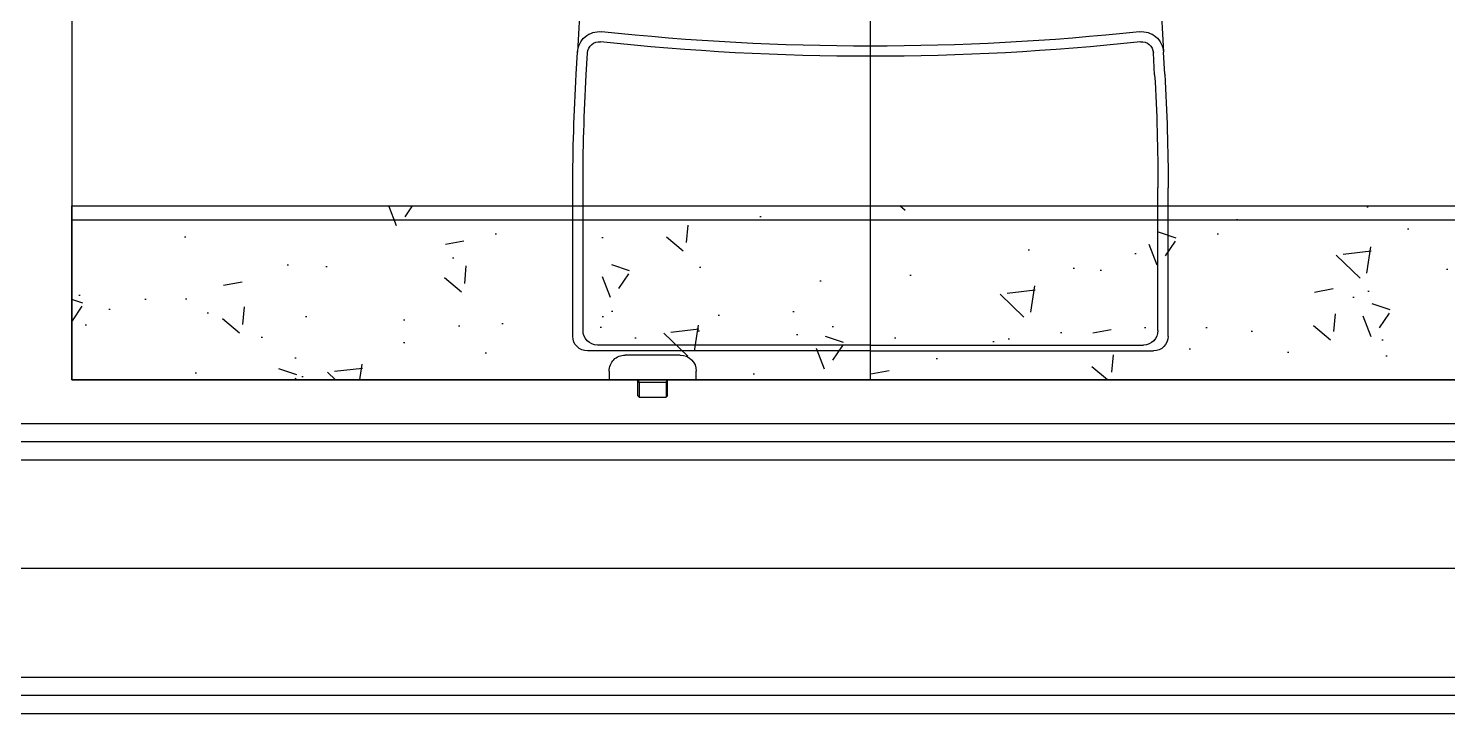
# Model space of a CAD drawing. Header units: millimetres. Extents: x -47382 to 204618, y -51045 to 127155.
# Drawn here: x 30500 to 31478, y 56271 to 56744 of the extents above; entities that cross this region are included whole.
import ezdxf

# ---------------------------------------------------------------- set-up
doc = ezdxf.new("R2010")
doc.units = ezdxf.units.MM
doc.header["$LTSCALE"] = 300
doc.header["$MEASUREMENT"] = 0
doc.linetypes.add('CEN', pattern=[62, 60, -1, 0, -1])
for name, color, linetype in [('A-CEN', 1, 'CEN'), ('A-FIN-TYP1', 6, 'CONTINUOUS'), ('A-FLOR-FLIN-TYP2', 8, 'CONTINUOUS'), ('A-FLOR-PAVE-PAT1', 251, 'CONTINUOUS'), ('A-FLOR-TOIL-PFIX', 9, 'CONTINUOUS'), ('A-WALL-DRY1', 7, 'CONTINUOUS')]:
    doc.layers.add(name, color=color, linetype=linetype)

# ---------------------------------------------------------------- blocks, each defined once
blk = doc.blocks.new('대변기-비데')
at = {"layer": 'A-FLOR-TOIL-PFIX'}
for p, q in [((10, 205), (112.27, 205)), ((14, 198), (112.27, 198)), ((190.2, 195.73), (205.47, 194.84)), ((190.61, 202.72), (205.87, 201.83)), ((244.1, 199.81), (205.87, 201.83)), ((0, 0), (0, 195)), ((4, 0), (4, 188)), ((-20, 0), (782.39, 0)), ((0, 0), (0, -195)), ((4, 0), (4, -188)), ((-20, -120), (-14, -120)), ((-20, -180), (-20, -120)), ((-2.88, -131), (-2.88, -169)), ((-32, -140.75), (-31, -139.75)), ((-21.5, -140.75), (-32, -140.75)), ((-31.88, -159.25), (-31.88, -140.75)), ((-31, -139.75), (-20, -139.75)), ((-21.5, -160.25), (-21.5, -139.75)), ((-21.5, -140.75), (-20.5, -139.75)), ((-20, -140.37), (-20, -159.63)), ((-31, -160.25), (-32, -159.25)), ((-21.5, -159.25), (-32, -159.25)), ((-31, -160.25), (-20, -160.25)), ((-20.5, -160.25), (-21.5, -159.25)), ((-14, -180), (-20, -180)), ((190.2, -195.73), (205.47, -194.84)), ((10, -205), (112.27, -205)), ((14, -198), (112.27, -198)), ((190.61, -202.72), (205.87, -201.82)), ((244.1, -199.8), (205.87, -201.82))]:
    blk.add_line(p, q, dxfattribs=at)
for centre, radius, start, end in [((10, 195), 10, 90, 180), ((14, 188), 10, 90, 180), ((112.27, -1139.4), 1344.4, 86.65928, 90), ((112.27, -1139.4), 1337.4, 86.65928, 90), ((205, 186.85), 15, 353.87305, 86.65928), ((1945.65, 0), 1742.65, 173.87305, 186.12695), ((205, 186.85), 8, 353.87305, 86.65928), ((1945.65, 0), 1735.65, 173.87305, 186.12695), ((-14, -131), 11, 89.35263, 90), ((-13.88, -131), 11, 0, 90), ((-13.88, -169), 11, 270, 0), ((-14, -169), 11, 270, 270.64737), ((205, -186.85), 15, 273.34072, 6.12695), ((10, -195), 10, 180, 270), ((14, -188), 10, 180, 270), ((205, -186.85), 8, 273.34072, 6.12695), ((112.27, 1139.4), 1337.4, 270, 273.34072), ((112.27, 1139.4), 1344.4, 270, 273.34072)]:
    blk.add_arc(centre, radius, start, end, dxfattribs=at)

msp = doc.modelspace()

# ---------------------------------------------------------------- hatches: boundary and pattern name
at = {"layer": 'A-FLOR-PAVE-PAT1'}
h = msp.add_hatch(dxfattribs=at)
h.set_pattern_fill('AR-CONC', color=256, scale=0.8, angle=90, style=0)
h.set_pattern_definition([(140, (2255113.34, 139786.2), (12.7512684, 145.747735), [15.24, -167.64]), (85, (2255113.34, 139786.2), (-152.845314, -28.194261), [12.192, -134.112]), (190.451, (2255114.4, 139798.35), (-140.09335, 117.554001), [12.952, -142.472]), (136.1842, (2255072.7, 139786.2), (33.633862, 216.863233), [22.86, -251.46]), (186.6356, (2255075.5, 139804.27), (-197.940445, 189.923388), [19.428, -213.708]), (81.184, (2255072.7, 139786.2), (-197.940094, 189.923685), [18.288, -201.168]), (111, (2255082.86, 139806.52), (81.812415, 121.291904), [15.24, -167.64]), (56, (2255082.86, 139806.52), (-147.350373, 49.441623), [12.192, -134.112]), (161.4514, (2255089.67, 139816.63), (-65.538286, 170.733193), [12.952, -142.472]), (127.5, (2255113.336, 139786.2), (-67.6440311, 2.4708826), [0, -132.4864, 0, -136.144, 0, -134.62]), (97.5, (2255113.336, 139786.2), (-80.1444599, 53.45573), [0, -77.6224, 0, -129.4384, 0, -51.308]), (57.5, (2255113.336, 139740.887), (4.5829952, 108.4724761), [0, -50.8, 0, -158.496, 0, -210.312]), (47.5, (2255113.34, 139720.57), (-20.341193, 118.503345), [0, -66.04, 0, -105.2576, 0, -149.352])])
h.paths.add_polyline_path([(32430, 56621.45), (32430, 56501.45), (30530, 56501.45), (30530, 56621.45)])

# ---------------------------------------------------------------- linework, layer by layer
at = {"layer": 'A-CEN'}
msp.add_lwpolyline([(33800, 56371.45), (27100, 56371.45)], dxfattribs=at)
at = {"layer": 'A-FIN-TYP1'}
msp.add_lwpolyline([(30500, 57391.45), (30530, 57391.45), (30530, 56501.45), (32430, 56501.45), (32430, 57221.45), (33300, 57221.45)], dxfattribs=at)
at = {"layer": 'A-FLOR-FLIN-TYP2'}
msp.add_line((32430, 56611.45), (30530, 56611.45), dxfattribs=at)
msp.add_lwpolyline([(32430, 56621.45), (32430, 56501.45), (30530, 56501.45), (30530, 56621.45)], close=True, dxfattribs=at)
at = {"layer": 'A-WALL-DRY1'}
for p, q in [((28700, 56471.45), (33300, 56471.45)), ((28712.5, 56458.95), (33300, 56458.95)), ((28725, 56446.45), (33300, 56446.45)), ((33300, 56296.45), (28725, 56296.45)), ((33300, 56283.95), (28712.5, 56283.95)), ((28700, 56271.45), (33300, 56271.45))]:
    msp.add_line(p, q, dxfattribs=at)

# ---------------------------------------------------------------- block references
at = {"layer": 'A-FLOR-TOIL-PFIX', "xscale": -1, "rotation": 270}
msp.add_blockref('대변기-비데', (31080, 56521.45), dxfattribs=at)

doc.saveas('drawing.dxf')
